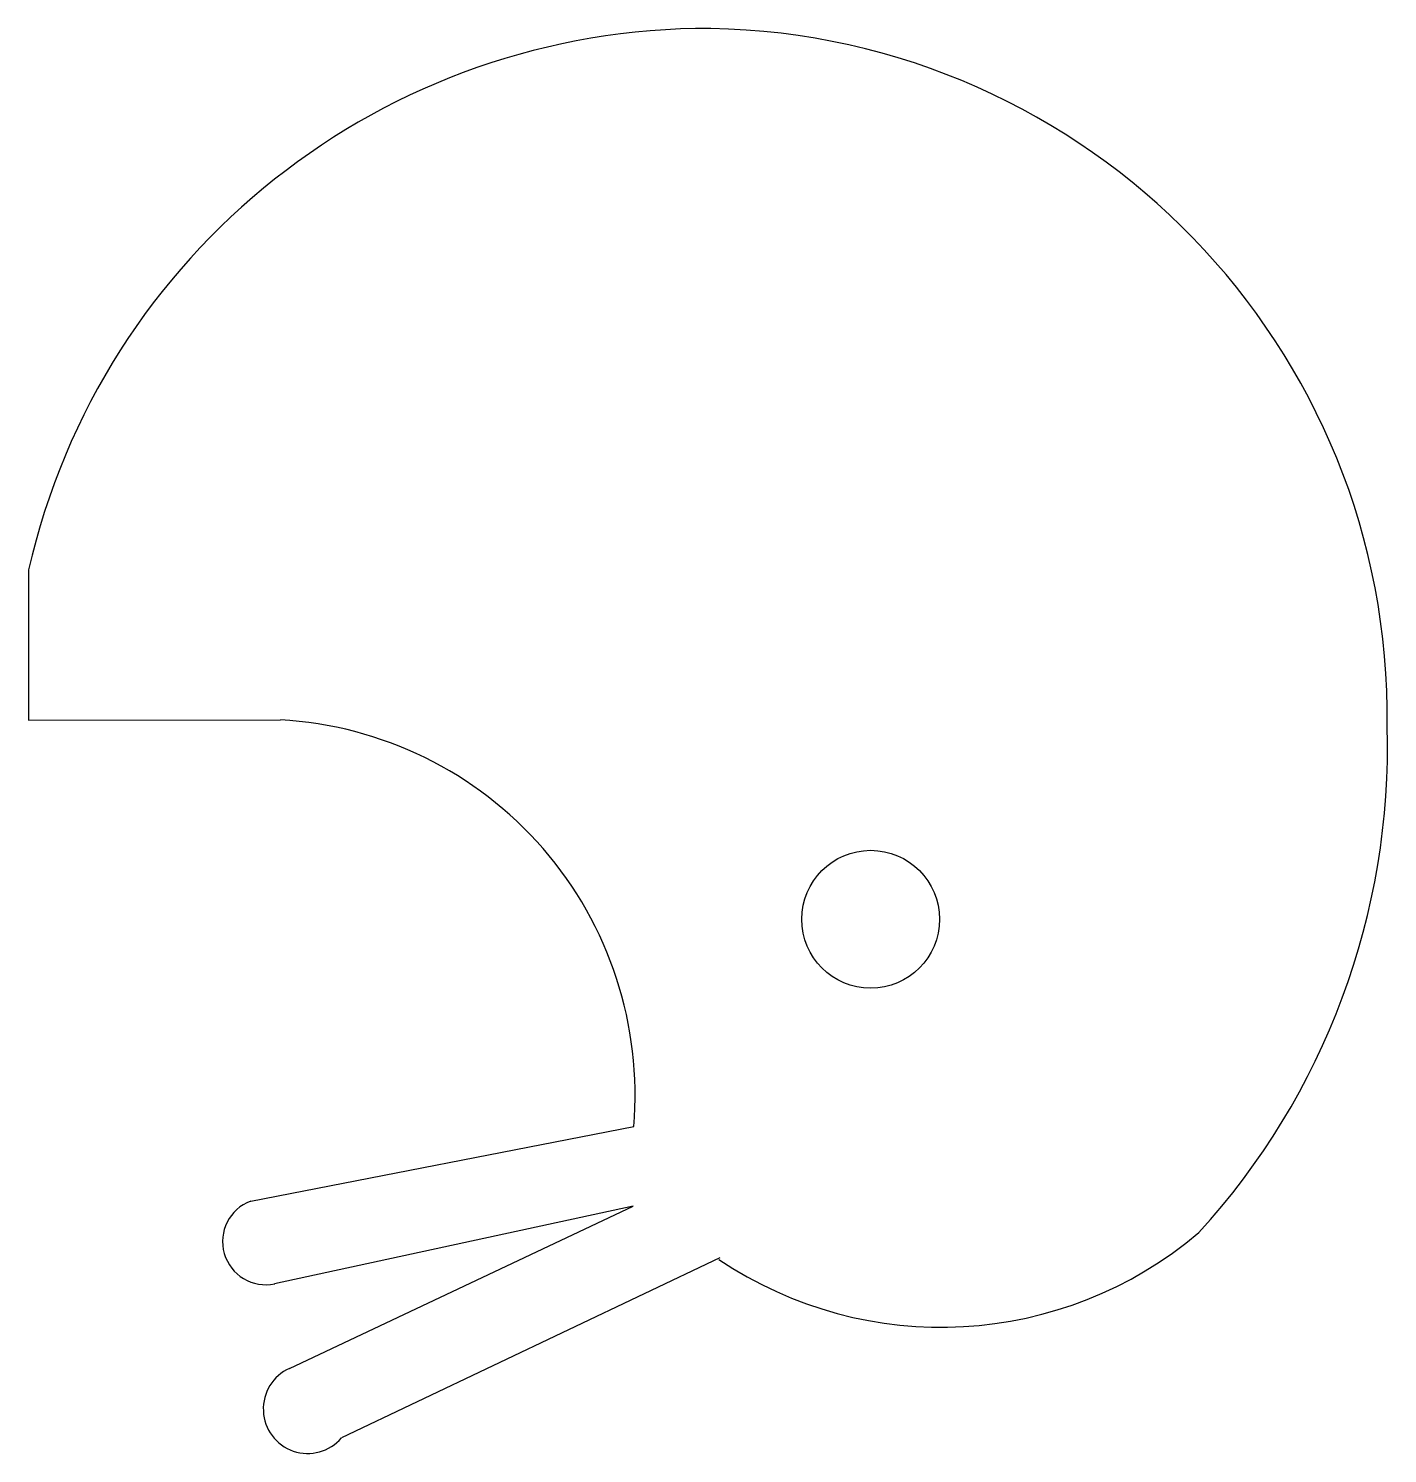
# Model space of a CAD drawing. Extents: x 4.8 to 6.54, y 0.31 to 2.13.
import ezdxf

# ---------------------------------------------------------------- set-up
doc = ezdxf.new("R2010")
doc.units = 0
doc.layers.get('0').update_dxf_attribs({"linetype": 'CONTINUOUS'})

msp = doc.modelspace()

# ---------------------------------------------------------------- linework, layer by layer
at = {"linetype": 'BYBLOCK'}
for p, q in [((5.0827, 0.6321), (5.572, 0.7272)), ((5.5711, 0.6258), (5.1132, 0.5266)), ((5.1323, 0.4184), (5.5711, 0.6258)), ((5.6818, 0.5596), (5.1988, 0.3297))]:
    msp.add_line(p, q, dxfattribs=at)
msp.add_lwpolyline([(4.7989, 1.4383), (4.7987, 1.2464), (5.1205, 1.2467)], dxfattribs=at)
msp.add_circle((5.8747, 0.9921), 0.088, dxfattribs=at)
for centre, radius, start, end in [((5.6657, 1.2406), 0.8891, 89.6849, 167.1545), ((5.6542, 1.2493), 0.8806, 359.3024, 88.9313), ((5.094, 0.7677), 0.4797, 355.1542, 86.8328), ((5.6157, 1.2125), 0.9194, 317.5368, 1.6231), ((5.1018, 0.5804), 0.0551, 110.2421, 282.0131), ((5.9646, 0.9801), 0.5091, 236.1192, 310.303), ((5.1555, 0.3666), 0.0568, 114.1087, 319.5155)]:
    msp.add_arc(centre, radius, start, end, dxfattribs=at)

doc.saveas('drawing.dxf')
